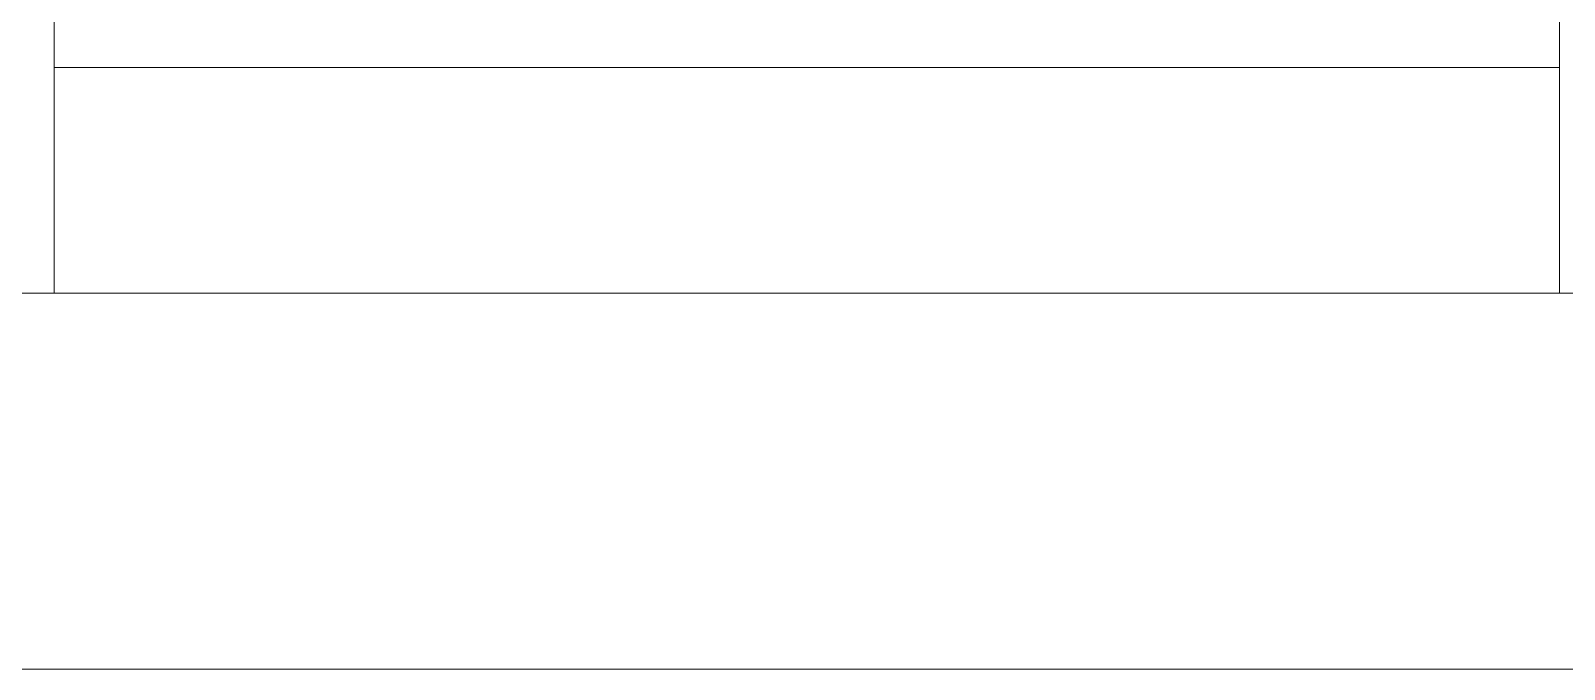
# Model space of a CAD drawing. Extents: x 500 to 100500, y -14500 to 21140.
# Drawn here: x 6269.37 to 6310.12, y -5444.64 to -5427.66 of the extents above; entities that cross this region are included whole.
import ezdxf

# ---------------------------------------------------------------- set-up
doc = ezdxf.new("R2010")
doc.units = 0
doc.layers.get('0').update_dxf_attribs({"linetype": 'CONTINUOUS'})
doc.layers.add('D', color=7, linetype='CONTINUOUS')

# ---------------------------------------------------------------- blocks, each defined once
blk = doc.blocks.new('KZXCVASDF123')
at = {"color": 7, "linetype": 'Continuous', "lineweight": 18}
for p, q in [((-58761.07, -66280.675, 21.357), (-58761.07, -66317.675, 21.357)), ((-58801.07, -66311.675, 21.357), (-58801.07, -66309.675, 21.357)), ((-58801.07, -66311.675, 21.357), (-58761.07, -66311.675, 21.357)), ((-58801.07, -66317.675, 21.357), (-58801.07, -66311.675, 21.357)), ((-58749.07, -66317.675, 21.357), (-58823.57, -66317.675, 21.357)), ((-58823.57, -66327.675, 21.357), (-58749.07, -66327.675, 21.357))]:
    blk.add_line(p, q, dxfattribs=at)

msp = doc.modelspace()

# ---------------------------------------------------------------- block references
at = {"layer": 'D', "color": 1}
msp.add_blockref('KZXCVASDF123', (65071.069, 60883.036, -31.832), dxfattribs=at)

doc.saveas('drawing.dxf')
